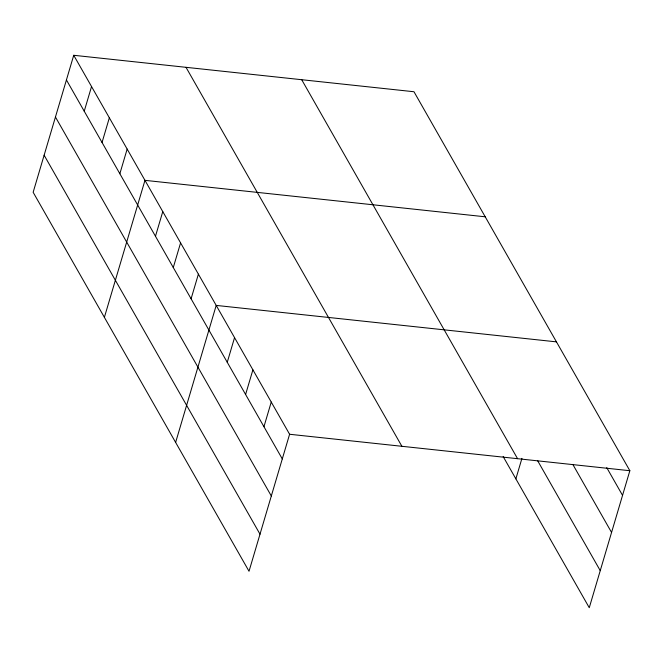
<?xml version="1.0" encoding="UTF-8"?>
<svg xmlns="http://www.w3.org/2000/svg" width="663" height="663" viewBox="0 0 663 663"><rect width="100%" height="100%" fill="white"/><g stroke="black" fill="none" stroke-linecap="round" stroke-linejoin="round"><path stroke-width="0.99" d="M73.734 55.286L33.15 192.287L249.023 571.257L289.598 434.265L73.734 55.286L413.977 91.743L629.85 470.713L589.266 607.714L503.151 456.534M84.234 111.21L91.544 86.555M102.044 142.47L109.345 117.815M119.854 173.739L127.155 149.084M104.389 317.345L144.965 180.344L485.217 216.801M155.474 236.268L162.775 211.613M173.283 267.537L180.585 242.882M191.093 298.798L198.394 274.142M175.629 442.403L216.204 305.411L556.456 341.868M227.252 362.28L234.553 337.624M245.6 394.493L252.901 369.838M263.949 426.707L271.25 402.051M515.872 478.86L521.938 458.373M289.598 434.265L629.85 470.713M606.744 467.63L622.549 495.377M572.832 464.44L611.568 532.447M537.56 460.578L600.247 570.644M301.698 79.709L517.571 458.688M186.013 67.319L401.886 446.29M66.424 79.941L282.297 458.92M55.443 117.011L271.316 495.99M44.131 155.208L260.004 534.187"/></g></svg>
